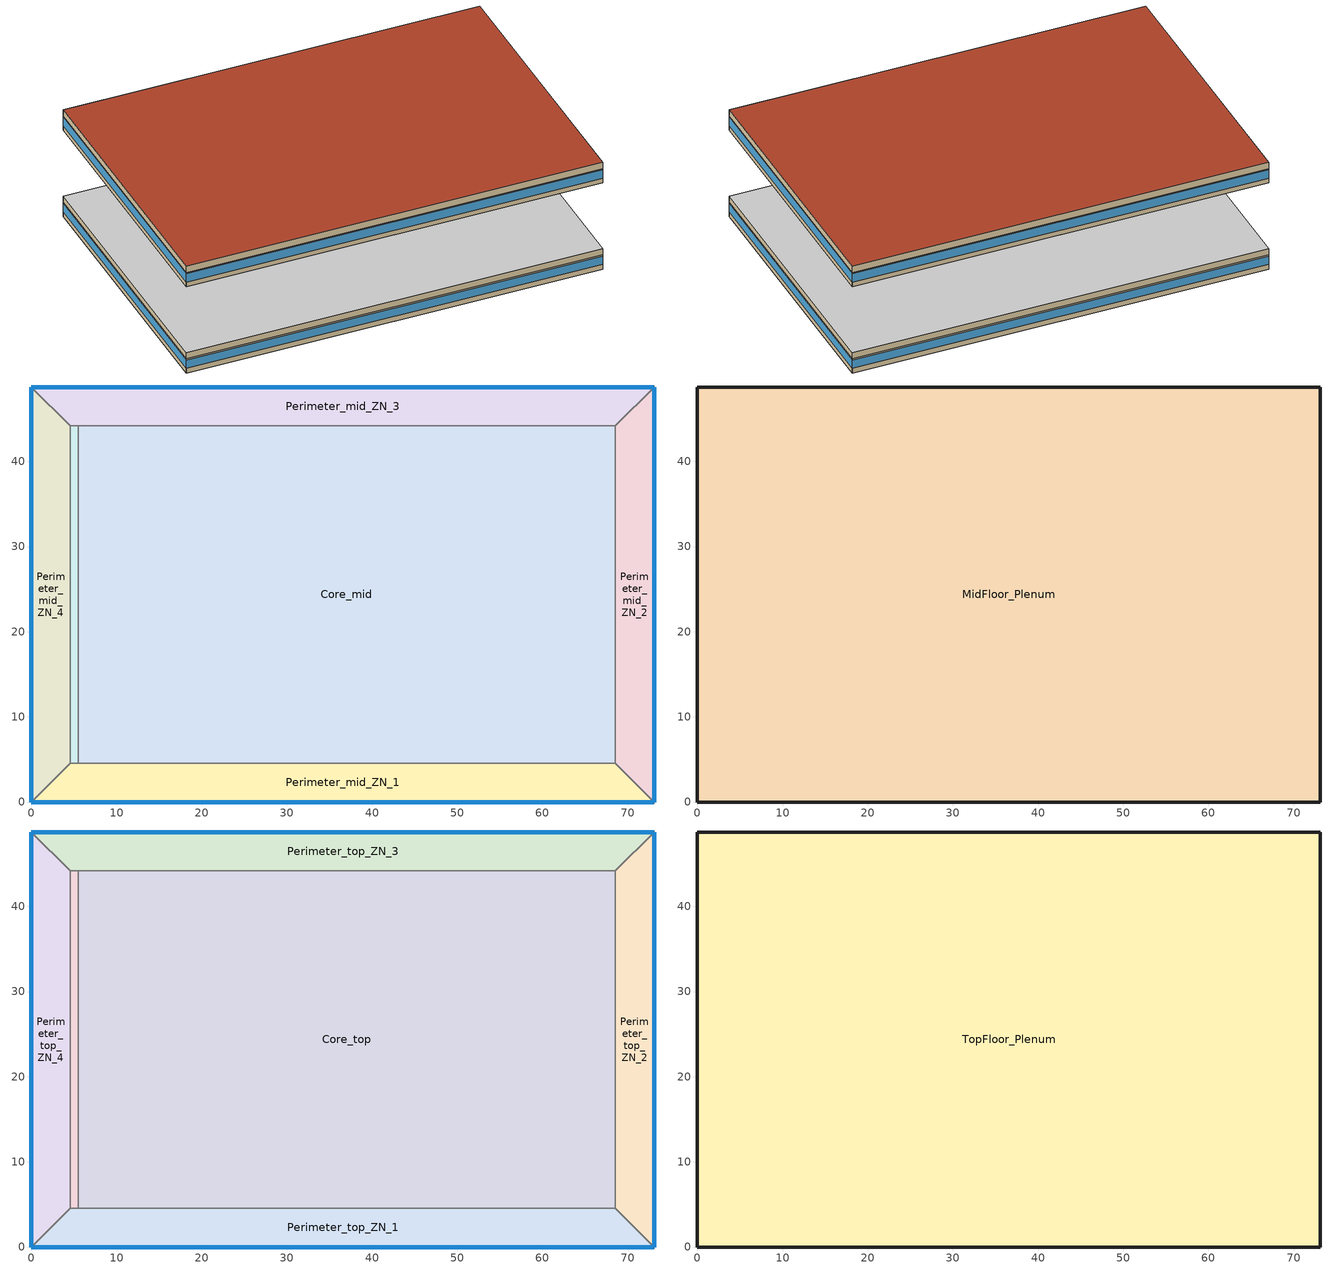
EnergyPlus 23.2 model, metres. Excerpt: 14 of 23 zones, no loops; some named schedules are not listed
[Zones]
Core_mid
 floor adiabatic (int_slab_floor): 68.53,44.16 68.53,4.57 5.49,4.57 5.49,44.16 z16.77
 wall to Perimeter_mid_ZN_2 (int_wall): 68.53,4.57 68.53,44.16 z16.77:19.51
 wall to Perimeter_mid_ZN_3 (int_wall): 68.53,44.16 5.49,44.16 z16.77:19.51
 wall to Perimeter_mid_ZN_1 (int_wall): 5.49,4.57 68.53,4.57 z16.77:19.51
 wall to DataCenter_mid_ZN_6 (int_wall): 5.49,44.16 5.49,4.57 z16.77:19.51
 ceiling to MidFloor_Plenum (DropCeiling): 5.49,44.16 5.49,4.57 68.53,4.57 68.53,44.16 z19.51
Perimeter_mid_ZN_2
 floor adiabatic (int_slab_floor): 73.11,48.74 73.11,0 68.53,4.57 68.53,44.16 z16.77
 wall outside (nonres_ext_wall): 73.11,0 73.11,48.74 z16.77:19.51
 wall to Perimeter_mid_ZN_1 (int_wall): 68.53,4.57 73.11,0 z16.77:19.51
 wall to Perimeter_mid_ZN_3 (int_wall): 73.11,48.74 68.53,44.16 z16.77:19.51
 window (Window_U_0.36_SHGC_0.38): 73.11,0 73.11,48.74 z17.68:19.27
 ceiling to MidFloor_Plenum (DropCeiling): 68.53,44.16 68.53,4.57 73.11,0 73.11,48.74 z19.51
Perimeter_mid_ZN_3
 floor adiabatic (int_slab_floor): 73.11,48.74 68.53,44.16 4.57,44.16 0,48.74 z16.77
 wall outside (nonres_ext_wall): 73.11,48.74 0,48.74 z16.77:19.51
 wall to DataCenter_mid_ZN_6 (int_wall): 4.57,44.16 5.49,44.16 z16.77:19.51
 wall to Perimeter_mid_ZN_4 (int_wall): 0,48.74 4.57,44.16 z16.77:19.51
 window (Window_U_0.36_SHGC_0.38): 73.11,48.74 0,48.74 z17.68:19.27
 ceiling to MidFloor_Plenum (DropCeiling): 0,48.74 4.57,44.16 68.53,44.16 73.11,48.74 z19.51
Perimeter_mid_ZN_1
 floor adiabatic (int_slab_floor): 68.53,4.57 73.11,0 0,0 4.57,4.57 z16.77
 wall outside (nonres_ext_wall): 0,0 73.11,0 z16.77:19.51
 wall to DataCenter_mid_ZN_6 (int_wall): 5.49,4.57 4.57,4.57 z16.77:19.51
 wall to Perimeter_mid_ZN_4 (int_wall): 4.57,4.57 0,0 z16.77:19.51
 window (Window_U_0.36_SHGC_0.38): 0,0 73.11,0 z17.68:19.27
 ceiling to MidFloor_Plenum (DropCeiling): 4.57,4.57 0,0 73.11,0 68.53,4.57 z19.51
DataCenter_mid_ZN_6
 floor adiabatic (int_slab_floor): 5.49,44.16 5.49,4.57 4.57,4.57 4.57,44.16 z16.77
 wall to Perimeter_mid_ZN_4 (int_wall): 4.57,44.16 4.57,4.57 z16.77:19.51
 ceiling to MidFloor_Plenum (DropCeiling): 4.57,44.16 4.57,4.57 5.49,4.57 5.49,44.16 z19.51
Perimeter_mid_ZN_4
 floor adiabatic (int_slab_floor): 4.57,44.16 4.57,4.57 0,0 0,48.74 z16.77
 wall outside (nonres_ext_wall): 0,48.74 0,0 z16.77:19.51
 window (Window_U_0.36_SHGC_0.38): 0,48.74 0,0 z17.68:19.27
 ceiling to MidFloor_Plenum (DropCeiling): 0,48.74 0,0 4.57,4.57 4.57,44.16 z19.51
MidFloor_Plenum
 wall outside (nonres_ext_wall): 73.11,0 73.11,48.74 0,48.74 0,0 73.11,0 z19.51:20.73
 ceiling adiabatic (int_slab_ceiling): 0,48.74 0,0 73.11,0 73.11,48.74 z20.73
Core_top
 floor adiabatic (int_slab_floor): 68.53,44.16 68.53,4.57 5.49,4.57 5.49,44.16 z33.54
 wall to Perimeter_top_ZN_2 (int_wall): 68.53,4.57 68.53,44.16 z33.54:36.28
 wall to Perimeter_top_ZN_3 (int_wall): 68.53,44.16 5.49,44.16 z33.54:36.28
 wall to Perimeter_bot_ZN_1 (int_wall): 5.49,4.57 68.53,4.57 z33.54:36.28
 wall to Perimeter_top_ZN_4 (int_wall): 5.49,44.16 5.49,4.57 z33.54:36.28
 ceiling to TopFloor_Plenum (DropCeiling): 5.49,44.16 5.49,4.57 68.53,4.57 68.53,44.16 z36.28
Perimeter_top_ZN_2
 floor adiabatic (int_slab_floor): 73.11,48.74 73.11,0 68.53,4.57 68.53,44.16 z33.54
 wall outside (nonres_ext_wall): 73.11,0 73.11,48.74 z33.54:36.28
 wall to Perimeter_top_ZN_1 (int_wall): 68.53,4.57 73.11,0 z33.54:36.28
 wall to Perimeter_top_ZN_3 (int_wall): 73.11,48.74 68.53,44.16 z33.54:36.28
 window (Window_U_0.36_SHGC_0.38): 73.11,0 73.11,48.74 z34.45:36.04
 ceiling to TopFloor_Plenum (DropCeiling): 68.53,44.16 68.53,4.57 73.11,0 73.11,48.74 z36.28
Perimeter_top_ZN_3
 floor adiabatic (int_slab_floor): 73.11,48.74 68.53,44.16 4.57,44.16 0,48.74 z33.54
 wall outside (nonres_ext_wall): 73.11,48.74 0,48.74 z33.54:36.28
 wall to DataCenter_top_ZN_6 (int_wall): 4.57,44.16 5.49,44.16 z33.54:36.28
 wall to Perimeter_top_ZN_4 (int_wall): 0,48.74 4.57,44.16 z33.54:36.28
 window (Window_U_0.36_SHGC_0.38): 73.11,48.74 0,48.74 z34.45:36.04
 ceiling to TopFloor_Plenum (DropCeiling): 0,48.74 4.57,44.16 68.53,44.16 73.11,48.74 z36.28
Perimeter_top_ZN_1
 floor adiabatic (int_slab_floor): 68.53,4.57 73.11,0 0,0 4.57,4.57 z33.54
 wall outside (nonres_ext_wall): 0,0 73.11,0 z33.54:36.28
 wall to DataCenter_top_ZN_6 (int_wall): 5.49,4.57 4.57,4.57 z33.54:36.28
 wall to Perimeter_top_ZN_4 (int_wall): 4.57,4.57 0,0 z33.54:36.28
 window (Window_U_0.36_SHGC_0.38): 0,0 73.11,0 z34.45:36.04
 ceiling to TopFloor_Plenum (DropCeiling): 4.57,4.57 0,0 73.11,0 68.53,4.57 z36.28
DataCenter_top_ZN_6
 floor adiabatic (int_slab_floor): 5.49,44.16 5.49,4.57 4.57,4.57 4.57,44.16 z33.54
 wall to Perimeter_top_ZN_4 (int_wall): 4.57,44.16 4.57,4.57 z33.54:36.28
 ceiling to TopFloor_Plenum (DropCeiling): 4.57,44.16 4.57,4.57 5.49,4.57 5.49,44.16 z36.28
Perimeter_top_ZN_4
 floor adiabatic (int_slab_floor): 4.57,44.16 4.57,4.57 0,0 0,48.74 z33.54
 wall outside (nonres_ext_wall): 0,48.74 0,0 z33.54:36.28
 window (Window_U_0.36_SHGC_0.38): 0,48.74 0,0 z34.45:36.04
 ceiling to TopFloor_Plenum (DropCeiling): 0,48.74 0,0 4.57,4.57 4.57,44.16 z36.28
TopFloor_Plenum
 wall outside (nonres_ext_wall): 73.11,0 73.11,48.74 0,48.74 0,0 73.11,0 z36.28:37.5
 roof outside (nonres_roof): 0,48.74 0,0 73.11,0 73.11,48.74 z37.5
[Building]
OfficeLarge: Loads convergence tolerance value=0.04; Maximum number of warmup days=15; Minimum number of warmup days=6; North axis=0; Solar distribution=MinimalShadowing; Temperature convergence tolerance value=0.2; Terrain=City
[Site:GroundTemperature:FCfactorMethod]
January ground temperature=7.1; February ground temperature=3; March ground temperature=-1; April ground temperature=0.8; May ground temperature=-0.2; June ground temperature=4.8; July ground temperature=6.1; August ground temperature=13.7; September ground temperature=22.2; October ground temperature=22.7; November ground temperature=21.7; December ground temperature=18.5
[Site:Location]
Denver-Aurora-Buckley.AFB_CO_USA WMO=724695: Elevation=1726; Latitude=39.72; Longitude=-104.75; Time zone=-7
[Site:WaterMainsTemperature]
Annual average outdoor air temperature=9.95; Calculation method=Correlation; Maximum difference in monthly average outdoor air temperatures=23.7
[SizingPeriod:DesignDay] Barometric pressure=82237; Day of month=21; Daylight saving time indicator=No; Dry bulb temperature range modifier type=DefaultMultipliers; Humidity condition type=WetBulb; Rain indicator=No; Snow indicator=No
Name | Ashrae clear sky optical depth for beam irradiance taub | Ashrae clear sky optical depth for diffuse irradiance taud | Daily dry bulb temperature range | Day type | Maximum dry bulb temperature | Month | Solar model indicator | Wetbulb or dewpoint at maximum dry bulb | Wind direction | Wind speed | Sky clearness
Denver-Aurora-Buckley.AFB_CO_USA Ann Clg .4% Condns DB=>MWB | 0.423 | 2.02 | 14.8 | SummerDesignDay | 33.9 | 7 | ASHRAETau | 15 | 30 | 3.6
Denver-Aurora-Buckley.AFB_CO_USA Ann Htg 99.6% Condns DB |  |  | 0 | WinterDesignDay | -17.9 | 12 | ASHRAEClearSky | -17.9 | 180 | 2.5 | 0
[Construction]
DropCeiling: AC02 Acoustic Ceiling
InteriorFurnishings: Std Wood 6inch
Window_U_0.36_SHGC_0.38: Glazing Layer
int_slab_ceiling: CP02 CARPET PAD, 100mm Normalweight concrete floor
int_slab_floor: 100mm Normalweight concrete floor, CP02 CARPET PAD
int_wall: G01 13mm gypsum board, G01 13mm gypsum board
nonres_ext_wall: 200mm Normalweight concrete wall, Nonres_Exterior_Wall_Insulation, G01 13mm gypsum board
nonres_roof: F13 Built-up roofing, Nonres_Roof_Insulation, F08 Metal surface
[Material]
Name | Conductivity | Density | Roughness | Specific heat | Thickness | Solar absorptance | Thermal absorptance | Visible absorptance
100mm Normalweight concrete floor | 2.31 | 2322 | MediumRough | 832 | 0.1016
200mm Normalweight concrete wall | 2.31 | 2322 | MediumRough | 832 | 0.2032
AC02 Acoustic Ceiling | 0.057 | 288 | MediumSmooth | 1339 | 0.0127 | 0.7 | 0.9 | 0.2
F08 Metal surface | 45.28 | 7824 | Smooth | 500 | 0.0008
F13 Built-up roofing | 0.16 | 1120 | Rough | 1460 | 0.0095 | 0.7 | 0.9
G01 13mm gypsum board | 0.16 | 800 | Smooth | 1090 | 0.0127 | 0.7 | 0.9 | 0.5
Std Wood 6inch | 0.12 | 540 | MediumSmooth | 1210 | 0.15 | 0.7 | 0.9 | 0.7
[Material:NoMass] Solar absorptance=0.7; Thermal absorptance=0.9
Name | Roughness | Thermal resistance | Visible absorptance
CP02 CARPET PAD | VeryRough | 0.21648 | 0.8
Nonres_Exterior_Wall_Insulation | MediumSmooth | 1.63975 | 0.7
Nonres_Roof_Insulation | MediumSmooth | 5.30668 | 0.7
[WindowMaterial:SimpleGlazingSystem]
Glazing Layer: Solar heat gain coefficient=0.38; U factor=2.04417; Visible transmittance=0.418
[AirLoopHVAC:ReturnPlenum]
Name | Zone
MidFloor_Return_Plenum | MidFloor_Plenum
TopFloor_Return_Plenum | TopFloor_Plenum
[Daylighting:Controls] Fraction of lights controlled by reference point 1=0.3857; Illuminance setpoint at reference point 1=377; Fraction of lights controlled by reference point 2=0.1385; Illuminance setpoint at reference point 2=377; Daylighting method=SplitFlux; Lighting control type=ContinuousOff; Maximum allowable discomfort glare index=22; Minimum input power fraction for continuous or continuousoff dimming control=0.2; Minimum light output fraction for continuous or continuousoff dimming control=0.2; Number of stepped control steps=3; Probability lighting will be reset when needed in manual stepped control=1
Name | Daylighting reference point name 1 | Daylighting reference point name 2 | Glare calculation azimuth angle of view direction clockwise from zone y axis | Glare calculation daylighting reference point | Zone or space
Perimeter_mid_ZN_1_DaylCtrl | Perimeter_mid_ZN_1_DaylRefPt1 | Perimeter_mid_ZN_1_DaylRefPt2 | 180 | Perimeter_mid_ZN_1_DaylRefPt1 | Perimeter_mid_ZN_1
Perimeter_mid_ZN_2_DaylCtrl | Perimeter_mid_ZN_2_DaylRefPt1 | Perimeter_mid_ZN_2_DaylRefPt2 | 90 | Perimeter_mid_ZN_2_DaylRefPt1 | Perimeter_mid_ZN_2
Perimeter_mid_ZN_3_DaylCtrl | Perimeter_mid_ZN_3_DaylRefPt1 | Perimeter_mid_ZN_3_DaylRefPt2 | 0 | Perimeter_mid_ZN_3_DaylRefPt1 | Perimeter_mid_ZN_3
Perimeter_mid_ZN_4_DaylCtrl | Perimeter_mid_ZN_4_DaylRefPt1 | Perimeter_mid_ZN_4_DaylRefPt2 | 270 | Perimeter_mid_ZN_4_DaylRefPt1 | Perimeter_mid_ZN_4
Perimeter_top_ZN_1_DaylCtrl | Perimeter_top_ZN_1_DaylRefPt1 | Perimeter_top_ZN_1_DaylRefPt2 | 180 | Perimeter_top_ZN_1_DaylRefPt1 | Perimeter_top_ZN_1
Perimeter_top_ZN_2_DaylCtrl | Perimeter_top_ZN_2_DaylRefPt1 | Perimeter_top_ZN_2_DaylRefPt2 | 90 | Perimeter_top_ZN_2_DaylRefPt1 | Perimeter_top_ZN_2
Perimeter_top_ZN_3_DaylCtrl | Perimeter_top_ZN_3_DaylRefPt1 | Perimeter_top_ZN_3_DaylRefPt2 | 0 | Perimeter_top_ZN_3_DaylRefPt1 | Perimeter_top_ZN_3
Perimeter_top_ZN_4_DaylCtrl | Perimeter_top_ZN_4_DaylRefPt1 | Perimeter_top_ZN_4_DaylRefPt2 | 270 | Perimeter_top_ZN_4_DaylRefPt1 | Perimeter_top_ZN_4
[ElectricEquipment] Fraction latent=0; Fraction lost=0
Name | Design level | Design level calculation method | End use subcategory | Fraction radiant | Schedule | Zone or zonelist or space or spacelist | Watts per zone floor area
Core_mid_MiscPlug_Equip | 20142.8 | EquipmentLevel | MiscPlug | 0.5 | BLDG_EQUIP_SCH | Core_mid
Core_top_MiscPlug_Equip | 20142.8 | EquipmentLevel | MiscPlug | 0.5 | BLDG_EQUIP_SCH | Core_top
DataCenter_mid_MiscPlug_Equip | 0 | Watts/Area | DataCenterPlugLoads | 0.1 | DataCenter_EQUIP_SCH | DataCenter_mid_ZN_6 | 215.299
DataCenter_top_MiscPlug_Equip | 0 | Watts/Area | DataCenterPlugLoads | 0.1 | DataCenter_EQUIP_SCH | DataCenter_top_ZN_6 | 215.299
Perimeter_mid_ZN_1_MiscPlug_Equip | 2529.28 | EquipmentLevel | MiscPlug | 0.5 | BLDG_EQUIP_SCH | Perimeter_mid_ZN_1
Perimeter_mid_ZN_2_MiscPlug_Equip | 1629.94 | EquipmentLevel | MiscPlug | 0.5 | BLDG_EQUIP_SCH | Perimeter_mid_ZN_2
Perimeter_mid_ZN_3_MiscPlug_Equip | 2529.24 | EquipmentLevel | MiscPlug | 0.5 | BLDG_EQUIP_SCH | Perimeter_mid_ZN_3
Perimeter_mid_ZN_4_MiscPlug_Equip | 1629.93 | EquipmentLevel | MiscPlug | 0.5 | BLDG_EQUIP_SCH | Perimeter_mid_ZN_4
Perimeter_top_ZN_1_MiscPlug_Equip | 2529.28 | EquipmentLevel | MiscPlug | 0.5 | BLDG_EQUIP_SCH | Perimeter_top_ZN_1
Perimeter_top_ZN_2_MiscPlug_Equip | 1629.94 | EquipmentLevel | MiscPlug | 0.5 | BLDG_EQUIP_SCH | Perimeter_top_ZN_2
Perimeter_top_ZN_3_MiscPlug_Equip | 2529.24 | EquipmentLevel | MiscPlug | 0.5 | BLDG_EQUIP_SCH | Perimeter_top_ZN_3
Perimeter_top_ZN_4_MiscPlug_Equip | 1629.93 | EquipmentLevel | MiscPlug | 0.5 | BLDG_EQUIP_SCH | Perimeter_top_ZN_4
[EnergyManagementSystem:Program]
SET_Core_bottom_Light_EMS_Program: SET Core_bottom_LSr_IP=0.093*Core_bottom_LSr/Core_bottom_Area; IF (Core_bottom_Occ_Sensor <= 0) && (Core_bottom_LSr_IP >= 0.02); SET Core_bottom_Light_Actuator = 0.02*Core_bottom_Area/0.09290304; ELSE; SET Core_bottom_Light_Actuator = NULL; ENDIF
SET_Core_mid_Light_EMS_Program: SET Core_mid_LSr_IP=0.093*Core_mid_LSr/Core_mid_Area; IF (Core_mid_Occ_Sensor <= 0) && (Core_mid_LSr_IP >= 0.02); SET Core_mid_Light_Actuator = 0.02*Core_mid_Area/0.09290304; ELSE; SET Core_mid_Light_Actuator = NULL; ENDIF
SET_Core_top_Light_EMS_Program: SET Core_top_LSr_IP=0.093*Core_top_LSr/Core_top_Area; IF (Core_top_Occ_Sensor <= 0) && (Core_top_LSr_IP >= 0.02); SET Core_top_Light_Actuator = 0.02*Core_top_Area/0.09290304; ELSE; SET Core_top_Light_Actuator = NULL; ENDIF
SET_Perimeter_bot_ZN_1_Light_EMS_Program: SET Perimeter_bot_ZN_1_LSr_IP=0.093*Perimeter_bot_ZN_1_LSr/Perimeter_bot_ZN_1_Area; IF (Perimeter_bot_ZN_1_Occ_Sensor <= 0) && (Perimeter_bot_ZN_1_LSr_IP >= 0.02); SET Perimeter_bot_ZN_1_Light_Actuator = 0.02*Perimeter_bot_ZN_1_Area/0.09290304; ELSE; SET Perimeter_bot_ZN_1_Light_Actuator = NULL; ENDIF
SET_Perimeter_bot_ZN_2_Light_EMS_Program: SET Perimeter_bot_ZN_2_LSr_IP=0.093*Perimeter_bot_ZN_2_LSr/Perimeter_bot_ZN_2_Area; IF (Perimeter_bot_ZN_2_Occ_Sensor <= 0) && (Perimeter_bot_ZN_2_LSr_IP >= 0.02); SET Perimeter_bot_ZN_2_Light_Actuator = 0.02*Perimeter_bot_ZN_2_Area/0.09290304; ELSE; SET Perimeter_bot_ZN_2_Light_Actuator = NULL; ENDIF
[Exterior:FuelEquipment] Fuel use type=Electricity
Name | Design level | End use subcategory | Schedule
Elevators | 244444 | ElevatorLift | BLDG_ELEVATORS
Elevators_Lights_Fan | 752 | ElevatorLightsFan | ELEV_LIGHT_FAN_SCH_ADD_DF
[Exterior:Lights] Control option=AstronomicalClock; End use subcategory=General
Name | Design level | Schedule
Exterior_Lights_a | 12979.2 | Exterior_lighting_schedule_a
Exterior_Lights_b | 968 | Exterior_lighting_schedule_b_2016
Exterior_Lights_c | 26027 | Exterior_lighting_schedule_c_2016
[InternalMass] Construction=InteriorFurnishings
Name | Zone or zonelist | Surface area
Core_mid_InternalMass_1 | Core_mid | 5064.65
Core_top_InternalMass_1 | Core_top | 5064.65
Perimeter_mid_ZN_1_InternalMass_1 | Perimeter_mid_ZN_1 | 626.8354
Perimeter_mid_ZN_2_InternalMass_1 | Perimeter_mid_ZN_2 | 403.9504
Perimeter_mid_ZN_3_InternalMass_1 | Perimeter_mid_ZN_3 | 626.8258
Perimeter_mid_ZN_4_InternalMass_1 | Perimeter_mid_ZN_4 | 403.9478
Perimeter_top_ZN_1_InternalMass_1 | Perimeter_top_ZN_1 | 626.8354
Perimeter_top_ZN_2_InternalMass_1 | Perimeter_top_ZN_2 | 403.9504
Perimeter_top_ZN_3_InternalMass_1 | Perimeter_top_ZN_3 | 626.8258
Perimeter_top_ZN_4_InternalMass_1 | Perimeter_top_ZN_4 | 403.9478
[Lights] Design level calculation method=Watts/Area; End use subcategory=LightsWired; Fraction radiant=0.7; Fraction replaceable=1; Fraction visible=0.2; Return air fraction=0; Return air fraction calculated from plenum temperature=No; Schedule=BLDG_LIGHT_SCH; Watts per zone floor area=6.8889
Name | Zone or zonelist or space or spacelist
Core_mid_Lights | Core_mid
Core_top_Lights | Core_top
DataCenter_mid_Lights | DataCenter_mid_ZN_6
DataCenter_top_Lights | DataCenter_top_ZN_6
Perimeter_mid_ZN_1_Lights | Perimeter_mid_ZN_1
Perimeter_mid_ZN_2_Lights | Perimeter_mid_ZN_2
Perimeter_mid_ZN_3_Lights | Perimeter_mid_ZN_3
Perimeter_mid_ZN_4_Lights | Perimeter_mid_ZN_4
Perimeter_top_ZN_1_Lights | Perimeter_top_ZN_1
Perimeter_top_ZN_2_Lights | Perimeter_top_ZN_2
Perimeter_top_ZN_3_Lights | Perimeter_top_ZN_3
Perimeter_top_ZN_4_Lights | Perimeter_top_ZN_4
[People] Activity level schedule=ACTIVITY_SCH; Air velocity schedule=AIR_VELO_SCH; Clothing insulation calculation method=ClothingInsulationSchedule; Clothing insulation schedule=CLOTHING_SCH; Enable ashrae 55 comfort warnings=No; Floor area per person=18.5788; Fraction radiant=0.3; Mean radiant temperature calculation type=ZoneAveraged; Number of people calculation method=Area/Person; Sensible heat fraction=Autocalculate; Thermal comfort model 1 type=Fanger; Work efficiency schedule=WORK_EFF_SCH
Name | Number of people schedule | Zone or zonelist or space or spacelist
Core_mid | BLDG_OCC_SCH_wo_SB | Core_mid
Core_top | BLDG_OCC_SCH_wo_SB | Core_top
Perimeter_mid_ZN_1 | BLDG_OCC_SCH_wo_SB | Perimeter_mid_ZN_1
Perimeter_mid_ZN_2 | BLDG_OCC_SCH_w_SB | Perimeter_mid_ZN_2
Perimeter_mid_ZN_3 | BLDG_OCC_SCH_wo_SB | Perimeter_mid_ZN_3
Perimeter_mid_ZN_4 | BLDG_OCC_SCH_wo_SB | Perimeter_mid_ZN_4
Perimeter_top_ZN_1 | BLDG_OCC_SCH_wo_SB | Perimeter_top_ZN_1
Perimeter_top_ZN_2 | BLDG_OCC_SCH_wo_SB | Perimeter_top_ZN_2
Perimeter_top_ZN_3 | BLDG_OCC_SCH_wo_SB | Perimeter_top_ZN_3
Perimeter_top_ZN_4 | BLDG_OCC_SCH_wo_SB | Perimeter_top_ZN_4
[Zone]
Name | Ceiling height | Floor area | Multiplier | Part of total floor area | Type | Volume
Core_mid; Perimeter_mid_ZN_1; Perimeter_mid_ZN_2; Perimeter_mid_ZN_3; Perimeter_mid_ZN_4 | Autocalculate | Autocalculate | 10 | Yes | 1 | Autocalculate
Core_top; Perimeter_top_ZN_1; Perimeter_top_ZN_2; Perimeter_top_ZN_3; Perimeter_top_ZN_4 | Autocalculate | Autocalculate | 1 | Yes | 1 | Autocalculate
DataCenter_mid_ZN_6 |  |  | 10
DataCenter_top_ZN_6 |  |  | 1
MidFloor_Plenum | Autocalculate | Autocalculate | 10 | No |  | Autocalculate
TopFloor_Plenum | Autocalculate | Autocalculate | 1 | No |  | Autocalculate
[ZoneInfiltration:DesignFlowRate] Constant term coefficient=0; Design flow rate calculation method=Flow/ExteriorArea; Schedule=INFIL_SCH_PNNL; Temperature term coefficient=0; Velocity squared term coefficient=0; Velocity term coefficient=0.224
Name | Flow rate per exterior surface area | Zone or zonelist or space or spacelist
MidFloor_Plenum_Infiltration | 0.00056896 | MidFloor_Plenum
Perimeter_mid_ZN_1_Infiltration | 0.00056896 | Perimeter_mid_ZN_1
Perimeter_mid_ZN_2_Infiltration | 0.00056896 | Perimeter_mid_ZN_2
Perimeter_mid_ZN_3_Infiltration | 0.00056896 | Perimeter_mid_ZN_3
Perimeter_mid_ZN_4_Infiltration | 0.00056896 | Perimeter_mid_ZN_4
Perimeter_top_ZN_1_Infiltration | 0.00056896 | Perimeter_top_ZN_1
Perimeter_top_ZN_2_Infiltration | 0.00056896 | Perimeter_top_ZN_2
Perimeter_top_ZN_3_Infiltration | 0.00056896 | Perimeter_top_ZN_3
Perimeter_top_ZN_4_Infiltration | 0.00056896 | Perimeter_top_ZN_4
TopFloor_Plenum_Infiltration | 4.37644e-05 | TopFloor_Plenum
